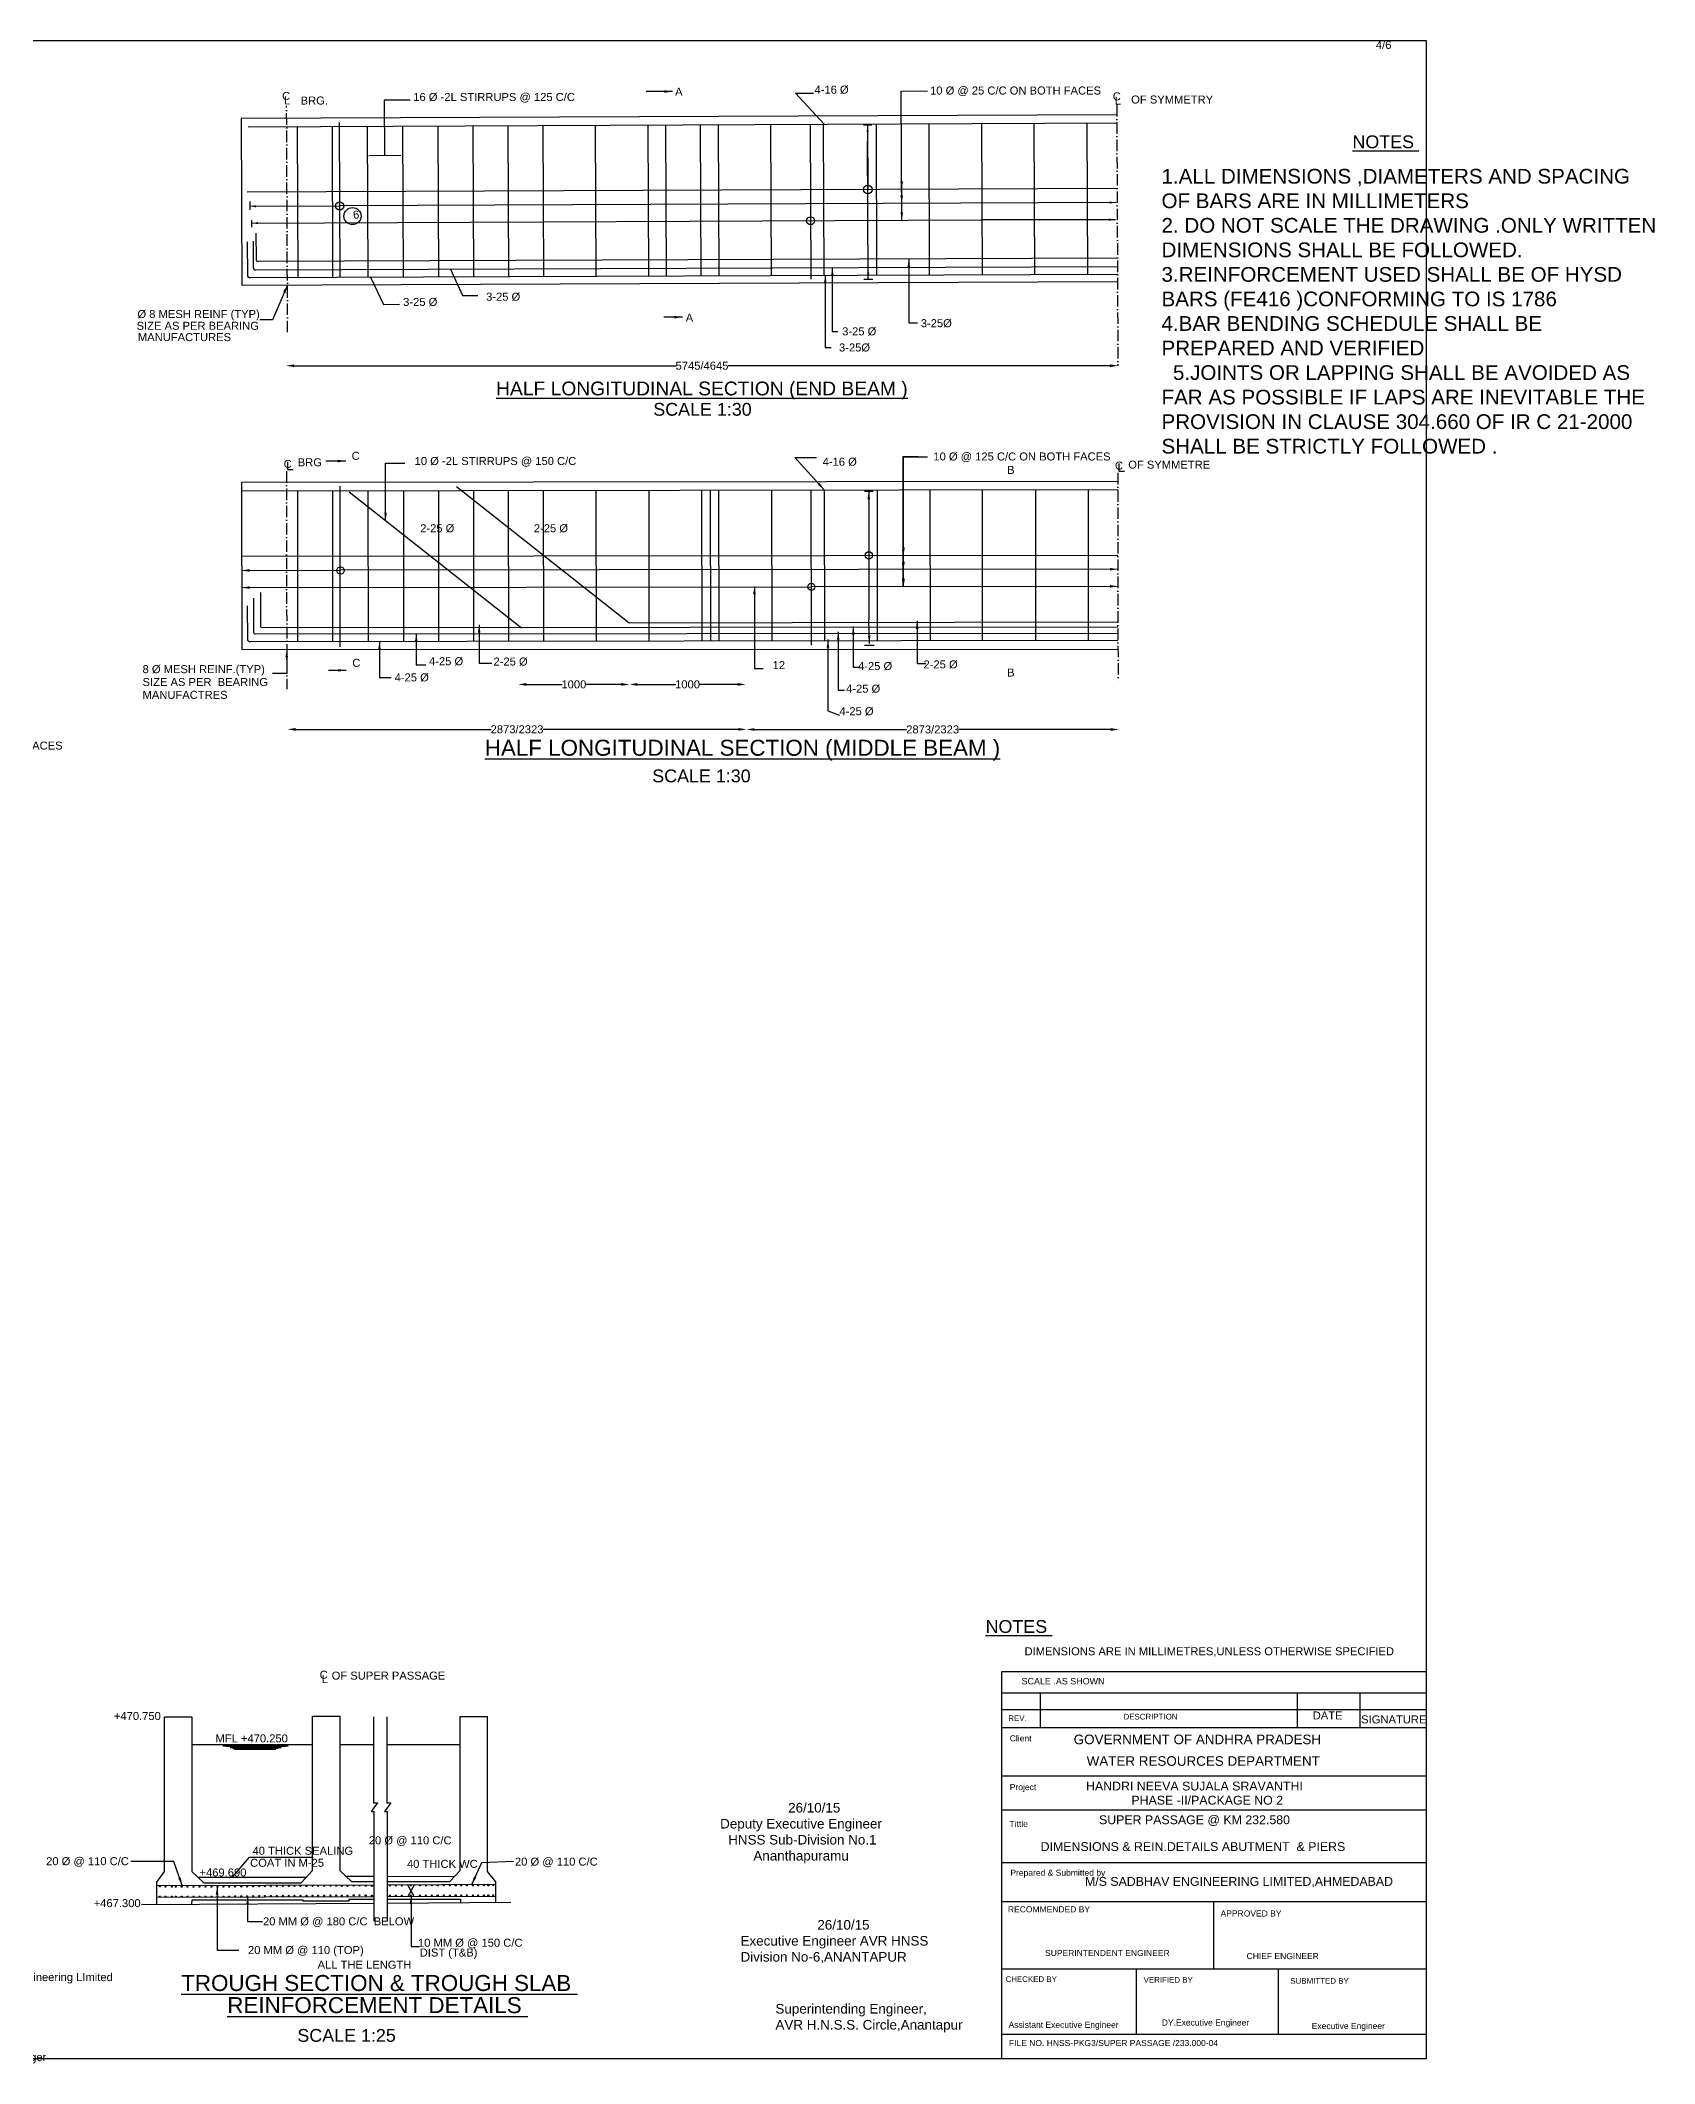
# Model space of a CAD drawing. Header units: millimetres. Extents: x 5124 to 10908727, y 2311 to 36108185.
# Drawn here: x 10883509 to 10908727, y 36076578 to 36108185 of the extents above; entities that cross this region are included whole.
import ezdxf

# ---------------------------------------------------------------- set-up
doc = ezdxf.new("R2010")
doc.units = ezdxf.units.MM
doc.header["$MEASUREMENT"] = 0
doc.linetypes.add('ACAD_ISO10W100', pattern=[18, 12, -3, 0, -3])
for name, color, linetype in [('DIMENSION', 7, 'Continuous'), ('DRAWING', 2, 'Continuous'), ('TEXT', 7, 'Continuous')]:
    doc.layers.add(name, color=color, linetype=linetype)
doc.styles.get("Standard").update_dxf_attribs({"font": 'arial.ttf', "height": 125})
doc.dimstyles.get("Standard").update_dxf_attribs({"dimtxt": 150, "dimasz": 125, "dimexe": 0.18, "dimexo": 0.0625, "dimgap": 0.09, "dimtad": 0, "dimdec": 0, "dimzin": 0, "dimdsep": 46, "dimtxsty": 'Standard', "dimcen": 0.09, "dimse1": 1, "dimse2": 1, "dimadec": 0, "dimazin": 0, "dimtfac": 1, "dimtdec": 0, "dimtofl": 0, "dimtmove": 0, "dimatfit": 3, "dimfxl": 0, "dimtolj": 1, "dimtzin": 0, "dimarcsym": 0})

# ---------------------------------------------------------------- blocks, each defined once
blk = doc.blocks.new('*D4')
at = {"layer": 'Defpoints', "color": 0, "transparency": 16777216}
for p in [(10887371, 36097432), (10894539, 36097432), (10894539, 36097422)]:
    blk.add_point(p, dxfattribs=at)
at = {"layer": 'DIMENSION', "color": 0, "lineweight": -2, "transparency": 16777216}
for p, q in [((10887496, 36097422), (10890549, 36097422)), ((10894414, 36097422), (10891361, 36097422))]:
    blk.add_line(p, q, dxfattribs=at)
at = {"layer": 'DIMENSION', "color": 0, "transparency": 16777216}
for points in [[(10887496, 36097443), (10887496, 36097401), (10887371, 36097422)], [(10894414, 36097443), (10894414, 36097401), (10894539, 36097422)]]:
    blk.add_solid(points, dxfattribs=at)
at = {"layer": 'DIMENSION', "color": 0, "transparency": 16777216, "insert": (10890955, 36097422), "char_height": 125, "attachment_point": 5}
blk.add_mtext('\\A1;2873/2323', dxfattribs=at)
blk = doc.blocks.new('*D5')
at = {"layer": 'Defpoints', "color": 0, "transparency": 16777216}
for p in [(10894539, 36097422), (10900356, 36097422), (10900356, 36097420)]:
    blk.add_point(p, dxfattribs=at)
at = {"layer": 'DIMENSION', "color": 0, "lineweight": -2, "transparency": 16777216}
for p, q in [((10894664, 36097420), (10897041, 36097420)), ((10900231, 36097420), (10897854, 36097420))]:
    blk.add_line(p, q, dxfattribs=at)
at = {"layer": 'DIMENSION', "color": 0, "transparency": 16777216}
for points in [[(10894664, 36097441), (10894664, 36097399), (10894539, 36097420)], [(10900231, 36097441), (10900231, 36097399), (10900356, 36097420)]]:
    blk.add_solid(points, dxfattribs=at)
at = {"layer": 'DIMENSION', "color": 0, "transparency": 16777216, "insert": (10897448, 36097420), "char_height": 125, "attachment_point": 5}
blk.add_mtext('\\A1;2873/2323', dxfattribs=at)
blk = doc.blocks.new('*D6')
at = {"layer": 'Defpoints', "color": 0, "transparency": 16777216}
for p in [(10890975, 36098095), (10892710, 36098124), (10892710, 36098095)]:
    blk.add_point(p, dxfattribs=at)
at = {"layer": 'DIMENSION', "color": 0, "lineweight": -2, "transparency": 16777216}
for p, q in [((10891100, 36098124), (10891662, 36098124)), ((10892585, 36098124), (10892023, 36098124))]:
    blk.add_line(p, q, dxfattribs=at)
at = {"layer": 'DIMENSION', "color": 0, "transparency": 16777216}
for points in [[(10891100, 36098145), (10891100, 36098103), (10890975, 36098124)], [(10892585, 36098145), (10892585, 36098103), (10892710, 36098124)]]:
    blk.add_solid(points, dxfattribs=at)
at = {"layer": 'DIMENSION', "color": 0, "transparency": 16777216, "insert": (10891843, 36098124), "char_height": 125, "attachment_point": 5}
blk.add_mtext('\\A1;1000', dxfattribs=at)
blk = doc.blocks.new('*D7')
at = {"layer": 'Defpoints', "color": 0, "transparency": 16777216}
for p in [(10892710, 36098124), (10894528, 36098124), (10894528, 36098124)]:
    blk.add_point(p, dxfattribs=at)
at = {"layer": 'DIMENSION', "color": 0, "lineweight": -2, "transparency": 16777216}
for p, q in [((10892835, 36098124), (10893438, 36098124)), ((10894403, 36098124), (10893800, 36098124))]:
    blk.add_line(p, q, dxfattribs=at)
at = {"layer": 'DIMENSION', "color": 0, "transparency": 16777216}
for points in [[(10892835, 36098145), (10892835, 36098103), (10892710, 36098124)], [(10894403, 36098145), (10894403, 36098103), (10894528, 36098124)]]:
    blk.add_solid(points, dxfattribs=at)
at = {"layer": 'DIMENSION', "color": 0, "transparency": 16777216, "insert": (10893619, 36098124), "char_height": 125, "attachment_point": 5}
blk.add_mtext('\\A1;1000', dxfattribs=at)
blk = doc.blocks.new('*D8')
at = {"layer": 'Defpoints', "color": 0, "transparency": 16777216}
for p in [(10887347, 36103126), (10900343, 36103126), (10900343, 36103103)]:
    blk.add_point(p, dxfattribs=at)
at = {"layer": 'DIMENSION', "color": 0, "lineweight": -2, "transparency": 16777216}
for p, q in [((10887472, 36103103), (10893439, 36103103)), ((10900218, 36103103), (10894251, 36103103))]:
    blk.add_line(p, q, dxfattribs=at)
at = {"layer": 'DIMENSION', "color": 0, "transparency": 16777216}
for points in [[(10887472, 36103124), (10887472, 36103082), (10887347, 36103103)], [(10900218, 36103124), (10900218, 36103082), (10900343, 36103103)]]:
    blk.add_solid(points, dxfattribs=at)
at = {"layer": 'DIMENSION', "color": 0, "transparency": 16777216, "insert": (10893845, 36103103), "char_height": 125, "attachment_point": 5}
blk.add_mtext('\\A1;5745/4645', dxfattribs=at)

msp = doc.modelspace()

# ---------------------------------------------------------------- linework, layer by layer
at = {"layer": 'DIMENSION', "color": 0}
for points in [[(10905157.5, 36076651), (10857910.9, 36076651), (10857910.9, 36108182.4), (10905157.5, 36108182.4)], [(10905157.5, 36076651), (10898528.8, 36076651), (10898528.8, 36082701.4), (10905157.5, 36082701.4)]]:
    msp.add_lwpolyline(points, close=True, dxfattribs=at)
for points in [[(10887370.5, 36101601.1), (10887370.5, 36101484.2), (10887458.1, 36101484.2)], [(10900358, 36101575), (10900358, 36101458.1), (10900445.6, 36101458.1)], [(10905157.5, 36082366.2), (10898528.8, 36082366.2)], [(10899127.8, 36082366.2), (10899127.8, 36081822.5)], [(10903144.4, 36082366.2), (10903144.4, 36081822.5)], [(10904123.8, 36082366.2), (10904123.8, 36081822.5)], [(10905157.5, 36082101.4), (10898528.8, 36082101.4)], [(10905157.5, 36081822.5), (10898528.8, 36081822.5)], [(10905157.5, 36081068.2), (10898528.8, 36081068.2)], [(10905157.5, 36080533.9), (10898528.8, 36080533.9)], [(10886510.3, 36079490), (10886775.8, 36079804.4), (10887767.8, 36079804.4)], [(10905157.5, 36079716.1), (10898528.8, 36079716.1)], [(10885968.8, 36079489.5), (10887663.5, 36079491.1)], [(10888275.5, 36079507.1), (10888717.6, 36079507.1)], [(10888927.4, 36079507.1), (10889979.8, 36079501.4)], [(10889348.1, 36079189.9), (10889241.9, 36079372.9)], [(10889352, 36079373.3), (10889247.5, 36079189.5)], [(10905157.5, 36079103.1), (10898528.8, 36079103.1)], [(10901843.1, 36078053.6), (10901843.1, 36079103.1)], [(10905157.5, 36078053.6), (10898528.8, 36078053.6)], [(10900635.3, 36077033.9), (10900635.3, 36078053.6)], [(10902852, 36077033.9), (10902852, 36078053.6)], [(10905157.5, 36077033.9), (10898528.8, 36077033.9)]]:
    msp.add_lwpolyline(points, dxfattribs=at)
for centre, radius in [((10888383.9, 36105441), 133.3), ((10888196.1, 36099904.1), 57), ((10896451.9, 36100140.4), 57), ((10895553.9, 36099649.1), 54.7)]:
    msp.add_circle(centre, radius, dxfattribs=at)
at = {"layer": 'DRAWING', "color": 0, "linetype": 'ACAD_ISO10W100', "ltscale": 15}
for points in [[(10887370.3, 36103625.6), (10887354.8, 36107164.3)], [(10900324.7, 36107176.9), (10900342.4, 36103103)], [(10887352.7, 36101454.7), (10887357.5, 36098050.1)], [(10900340.2, 36101428.6), (10900344.7, 36098184.6)]]:
    msp.add_lwpolyline(points, dxfattribs=at)
at = {"layer": 'DRAWING', "color": 0}
for points in [[(10888890.6, 36106389.2), (10888886.8, 36107256.6), (10889286.8, 36107258.3)], [(10895755.9, 36106876.9), (10895306.6, 36107361.3), (10895587, 36107362.6)], [(10900325.3, 36107024), (10886643.5, 36106964.2), (10886654.9, 36104359.1), (10900336.7, 36104418.8)], [(10886751.8, 36106837.6), (10900325.9, 36106896.9)], [(10887518.2, 36106841), (10887527.7, 36104484.2)], [(10888064.1, 36106843.2), (10888073.6, 36104486.4)], [(10888178.6, 36106903.7), (10888188.3, 36104487.1)], [(10888614.8, 36106845.4), (10888624.3, 36104488.6)], [(10889165.2, 36106847.6), (10889174.7, 36104490.8)], [(10889717, 36106849.8), (10889726.5, 36104493.1)], [(10890263.1, 36106852), (10890272.6, 36104495.3)], [(10890810.7, 36106854.2), (10890820.2, 36104497.5)], [(10891357.1, 36106856.4), (10891366.6, 36104499.7)], [(10892176.9, 36106859.8), (10892186.5, 36104503)], [(10893000.3, 36106863.1), (10893009.8, 36104506.3)], [(10893275.2, 36106864.2), (10893284.7, 36104507.4)], [(10893818.2, 36106866.4), (10893827.7, 36104509.6)], [(10894096.8, 36106867.5), (10894106.3, 36104510.7)], [(10894916.9, 36106870.8), (10894926.4, 36104514.1)], [(10895535, 36106876), (10895544.8, 36104456.8)], [(10895736.7, 36106874.1), (10895746.2, 36104517.4)], [(10896500.3, 36106860.3), (10896366.2, 36106859.7)], [(10896564, 36106877.5), (10896573.5, 36104520.7)], [(10897386.9, 36106880.8), (10897396.4, 36104524)], [(10898210.4, 36106884.1), (10898219.9, 36104527.3)], [(10899030, 36106887.4), (10899039.6, 36104530.7)], [(10899858.1, 36106890.8), (10899867.6, 36104534)], [(10888642.1, 36106388.1), (10889139, 36106390.2)], [(10900330.4, 36105872.1), (10886738.5, 36105812.8)], [(10886778.8, 36105669.8), (10886779.4, 36105535.9)], [(10886806.5, 36105377.6), (10886807, 36105265.7)], [(10888664.2, 36104488.8), (10888870.1, 36104061.6), (10889119.7, 36104062.7)], [(10889917.3, 36104612.6), (10890101.8, 36104199.4), (10890343.8, 36104200.5)], [(10896371.9, 36104454), (10896512, 36104454.6)], [(10900340.3, 36101296.3), (10886651.3, 36101277.2), (10886654.9, 36098671.9), (10900344, 36098676)], [(10886651.4, 36101150.6), (10900340.5, 36101169.7)], [(10887524.3, 36101151.8), (10887527.6, 36098789.7)], [(10888070.7, 36101152.6), (10888074, 36098790.5)], [(10888194, 36098709.1), (10888190.5, 36101218.7)], [(10888626.4, 36101153.3), (10888629.7, 36098791.2)], [(10889179.6, 36101154.1), (10889182.9, 36098792)], [(10889726.1, 36101154.9), (10889729.4, 36098792.8)], [(10890009.4, 36101214), (10892707, 36099085.2), (10900343.4, 36099099.2)], [(10890273.5, 36101155.6), (10890276.8, 36098793.5)], [(10890816.8, 36101156.4), (10890820.1, 36098794.3)], [(10891364.1, 36101157.1), (10891367.4, 36098795.1)], [(10892185.4, 36101158.3), (10892188.7, 36098796.2)], [(10893012, 36101159.4), (10893015.3, 36098797.4)], [(10893836.6, 36101160.6), (10893839.9, 36098798.5)], [(10893973.7, 36101160.8), (10893977, 36098798.7)], [(10894104.5, 36101161), (10894107.8, 36098798.9)], [(10894930.2, 36101162.1), (10894933.5, 36098800)], [(10895555.1, 36098736.5), (10895551.8, 36101163)], [(10895754.8, 36101163.3), (10895758.1, 36098801.2)], [(10896580.6, 36101164.4), (10896583.9, 36098802.3)], [(10897404.5, 36101165.6), (10897407.8, 36098803.5)], [(10898220.5, 36101166.7), (10898223.8, 36098804.6)], [(10899054.4, 36101167.9), (10899057.7, 36098805.8)], [(10899877.1, 36101169), (10899880.4, 36098806.9)], [(10888330.9, 36101131.2), (10891026, 36099009.9)], [(10896382.6, 36101143.1), (10896518.4, 36101143.2)], [(10886652.9, 36100126.8), (10900342, 36100145.9)], [(10896385.9, 36098737), (10896534.2, 36098737.2)], [(10885325.7, 36079062.7), (10885325.7, 36079414), (10885445, 36079580.4), (10885445, 36081995.9), (10885876.1, 36081995.9), (10885876.1, 36079575.9), (10886061.6, 36079403.2), (10887581.1, 36079403.2), (10887760.4, 36079594.4), (10887760.4, 36082003.3), (10888184.7, 36082003.3), (10888184.7, 36079591.3), (10888366.3, 36079422.8), (10888717.6, 36079422.8)], [(10888710.2, 36081993.5), (10888710.2, 36080651.4), (10888773.6, 36080651.4), (10888676.4, 36080516.3), (10888717.6, 36080516.3), (10888717.6, 36078800.4)], [(10888920, 36081993.5), (10888920, 36080651.4), (10888983.4, 36080651.4), (10888886.2, 36080516.3), (10888927.4, 36080516.3), (10888927.4, 36078800.4)], [(10888927.4, 36079422.8), (10889905.1, 36079422.8), (10890068.7, 36079594.9), (10890068.7, 36081998), (10890490.9, 36081998), (10890490.9, 36079578.2), (10890618, 36079415.9), (10890620.1, 36079096.8)], [(10885876.1, 36081559.7), (10887760.4, 36081559.7)], [(10888184.7, 36081559.7), (10888710.2, 36081559.7)], [(10888920, 36081559.7), (10890068.7, 36081559.7)], [(10886360.8, 36081543.9), (10887376.8, 36081543.9)], [(10887338.8, 36081529.9), (10886412, 36081529.9)], [(10886470.7, 36081515.9), (10887267.6, 36081515.9)], [(10887224.5, 36081501.4), (10886512.6, 36081501.4)], [(10886536.2, 36081490.2), (10887185.9, 36081490.2)], [(10885325.7, 36079359.1), (10888717.6, 36079371.1)], [(10888927.4, 36079371.8), (10890618.3, 36079377.8)], [(10885087.6, 36079061.2), (10888717.6, 36079084.6)], [(10885325.7, 36079175.8), (10888717.6, 36079187.7)], [(10885873.6, 36079066.3), (10885878.5, 36079136), (10887610.1, 36079136), (10887610.1, 36079121.1), (10888332, 36079121.1), (10888332, 36079121.1), (10888332, 36079145.6), (10888717.6, 36079145.6)], [(10888927.4, 36079188.4), (10890619.5, 36079194.3)], [(10888927.4, 36079145.6), (10890069.2, 36079145.6), (10890069.5, 36079093.3)], [(10888927.4, 36079085.9), (10890857.2, 36079098.4)]]:
    msp.add_lwpolyline(points, dxfattribs=at)
for points in [[(10886740, 36105039.5), (10886742.3, 36104515.2, 0.4604046), (10886782.5, 36104481.2), (10900336.2, 36104535.9)], [(10886830.4, 36105051.2), (10886832.2, 36104641.1, 0.4260874), (10886874.7, 36104600.6), (10900335.7, 36104653.7)], [(10900335.1, 36104781.4), (10886911.2, 36104728.9, -0.4470402), (10886882.4, 36104760.8), (10886880.6, 36105174.8)], [(10900343.8, 36098807.6), (10886784.9, 36098788.7, -0.3909766), (10886746.8, 36098823.8), (10886746, 36099353.1)], [(10886839, 36099472.9), (10886839.8, 36098937.9, 0.4346216), (10886866.9, 36098912.6), (10900343.7, 36098924.5)], [(10900343.3, 36099017.5), (10886976.7, 36099006.6, -0.3941406), (10886950.5, 36099031), (10886949.7, 36099560.6)]]:
    msp.add_lwpolyline(points, format="xyb", dxfattribs=at)
for centre, radius in [((10896435.8, 36105855.1), 66.9), ((10888183.8, 36105599.4), 63.5), ((10895541.1, 36105369), 62.4), ((10885375.5, 36079345.5), 7.93), ((10885461, 36079338.7), 7.93), ((10885560.1, 36079338.7), 7.93), ((10885623.7, 36079338.7), 7.93), ((10885715.5, 36079338.7), 7.93), ((10885808.1, 36079338.7), 7.93), ((10885900, 36079338.7), 7.93), ((10885993.5, 36079338.7), 7.93), ((10886087, 36079338.7), 7.93), ((10886179.4, 36079338.7), 7.93), ((10886276.7, 36079338.7), 7.93), ((10886366.7, 36079338.7), 7.93), ((10886457.6, 36079338.7), 7.93), ((10886553, 36079342.5), 7.93), ((10886647.7, 36079343.4), 7.93), ((10886737.7, 36079343.8), 7.93), ((10886830.8, 36079346.2), 7.93), ((10886925.1, 36079348.5), 7.93), ((10887015.5, 36079348.5), 7.93), ((10887109.9, 36079348.5), 7.93), ((10887203.6, 36079348.4), 7.93), ((10887294.9, 36079350.2), 7.93), ((10887389.8, 36079350.2), 7.93), ((10887479.9, 36079350.2), 7.93), ((10887572.2, 36079350.6), 7.93), ((10887664.2, 36079351.5), 7.93), ((10887759, 36079353.3), 7.93), ((10887849.8, 36079353.3), 7.93), ((10887940.6, 36079353), 7.93), ((10888041.1, 36079354.5), 7.93), ((10888127.9, 36079354.7), 7.93), ((10888219.8, 36079352.9), 7.93), ((10888307.6, 36079354), 7.93), ((10888402.8, 36079358.1), 7.93), ((10888493.7, 36079358.7), 7.93), ((10888589.7, 36079355.5), 7.93), ((10888686.9, 36079351.9), 7.93), ((10888965.8, 36079357.8), 7.93), ((10889063.5, 36079357.8), 7.93), ((10889155.3, 36079357.8), 7.93), ((10889297, 36079360.3), 7.93), ((10889435.4, 36079359.9), 7.93), ((10889528.9, 36079359.5), 7.93), ((10889624.2, 36079359.9), 7.93), ((10889715.2, 36079360.3), 7.93), ((10889812, 36079359.9), 7.93), ((10889904.4, 36079361.1), 7.93), ((10889996.3, 36079361.5), 7.93), ((10890081.7, 36079360.3), 7.93), ((10890168.6, 36079362.3), 7.93), ((10890262.2, 36079361.1), 7.93), ((10890349.2, 36079360.3), 7.93), ((10890436.1, 36079360.7), 7.93), ((10890506.7, 36079360.3), 7.93), ((10890580.2, 36079362.7), 7.93), ((10885375.5, 36079187.4), 7.93), ((10885461, 36079187.4), 7.93), ((10885560.1, 36079187.4), 7.93), ((10885623.7, 36079187.4), 7.93), ((10885715.5, 36079187.4), 7.93), ((10885808.1, 36079187.4), 7.93), ((10885900, 36079187.4), 7.93), ((10885993.5, 36079187.4), 7.93), ((10886087, 36079187.4), 7.93), ((10886179.4, 36079187.4), 7.93), ((10886276.7, 36079187.4), 7.93), ((10886366.7, 36079187.4), 7.93), ((10886457.6, 36079187.4), 7.93), ((10886553, 36079191.2), 7.93), ((10886647.7, 36079192.1), 7.93), ((10886737.7, 36079192.5), 7.93), ((10886830.8, 36079194.9), 7.93), ((10886925.1, 36079197.2), 7.93), ((10887015.5, 36079197.2), 7.93), ((10887109.9, 36079197.2), 7.93), ((10887203.6, 36079197.1), 7.93), ((10887294.9, 36079198.9), 7.93), ((10887389.8, 36079198.9), 7.93), ((10887479.9, 36079198.9), 7.93), ((10887572.2, 36079199.3), 7.93), ((10887664.2, 36079200.2), 7.93), ((10887759, 36079202), 7.93), ((10887849.8, 36079202), 7.93), ((10887940.6, 36079201.7), 7.93), ((10888041.1, 36079203.2), 7.93), ((10888127.9, 36079203.4), 7.93), ((10888219.8, 36079201.6), 7.93), ((10888307.6, 36079202.7), 7.93), ((10888402.8, 36079206.8), 7.93), ((10888493.7, 36079207.4), 7.93), ((10888589.7, 36079204.2), 7.93), ((10888686.9, 36079200.6), 7.93), ((10888965.8, 36079201.8), 7.93), ((10889063.5, 36079201.8), 7.93), ((10889155.3, 36079201.7), 7.93), ((10889297, 36079204.2), 7.93), ((10889435.4, 36079203.8), 7.93), ((10889528.9, 36079203.4), 7.93), ((10889624.2, 36079203.8), 7.93), ((10889715.2, 36079204.2), 7.93), ((10889812, 36079203.8), 7.93), ((10889904.4, 36079205.1), 7.93), ((10889996.3, 36079205.5), 7.93), ((10890081.7, 36079204.2), 7.93), ((10890168.6, 36079206.3), 7.93), ((10890262.2, 36079205), 7.93), ((10890349.2, 36079204.2), 7.93), ((10890436.1, 36079204.6), 7.93), ((10890506.7, 36079204.2), 7.93), ((10890580.2, 36079206.6), 7.93)]:
    msp.add_circle(centre, radius, dxfattribs=at)

# ---------------------------------------------------------------- texts
at = {"layer": 'DIMENSION', "color": 0}
for s, height, p in [('%%UNOTES ', 200, (10904006.7, 36106501.2)), ('A', 125, (10893590.3, 36103789.8)), ('%%UHALF LONGITUDINAL SECTION (END BEAM )', 215.247, (10890627.3, 36102640.1)), ('SCALE 1:30', 200, (10893083.8, 36102321.9)), ('%%UHALF LONGITUDINAL SECTION (MIDDLE BEAM )', 250, (10890451.6, 36097009.7)), ('SCALE 1:30', 200, (10893067.6, 36096594.8)), ('%%UNOTES ', 200, (10898275.3, 36083305.9)), ('DIMENSIONS ARE IN MILLIMETRES,UNLESS OTHERWISE SPECIFIED ', 125, (10898884.4, 36082956.2)), ('%%UTROUGH SECTION & TROUGH SLAB ', 250, (10885708.9, 36077711)), ('%%UREINFORCEMENT DETAILS ', 250, (10886428.4, 36077365.3)), ('SCALE 1:25', 200, (10887523.1, 36076917.4))]:
    msp.add_text(s, height=height, dxfattribs=at).set_placement(p)
msp.add_text('6', height=125, rotation=6, dxfattribs=at).set_placement((10888398.7, 36105396.5))
at = {"layer": 'DIMENSION', "color": 0, "attachment_point": 1}
for s, insert, char_height, width in [('1.ALL DIMENSIONS ,DIAMETERS AND SPACING OF BARS ARE IN MILLIMETERS  \\P2. DO NOT SCALE THE DRAWING .ONLY WRITTEN DIMENSIONS SHALL BE FOLLOWED. \\P3.REINFORCEMENT USED SHALL BE OF HYSD BARS (FE416 )CONFORMING TO IS 1786 \\P4.BAR BENDING SCHEDULE SHALL BE PREPARED AND VERIFIED\\P  5.JOINTS OR LAPPING SHALL BE AVOIDED AS FAR AS POSSIBLE IF LAPS ARE INEVITABLE THE  PROVISION IN CLAUSE 304.660 OF IR C 21-2000 SHALL BE STRICTLY FOLLOWED . ', (10901024, 36106178.3), 230, 7714.696), ('for Sadbhav Engineering LImited \\P\\P\\P\\P\\P T.S Mani  \\PSr.Project Manager ', (10882096, 36077990.9), 125, 3014.668)]:
    msp.add_mtext(s, dxfattribs=dict(at, insert=insert, char_height=char_height, width=width))
at = {"layer": 'TEXT', "color": 0}
for s, height, p in [('4/6', 125, (10904373.2, 36108052.9)), ('4-16 Ø ', 125, (10895602.1, 36107353.5)), ('10 Ø @ 25 C/C ON BOTH FACES ', 125, (10897407.9, 36107340)), ('C', 125, (10887284.3, 36107254.3)), ('L', 125, (10887316.8, 36107185.8)), ('BRG.', 125, (10887574.2, 36107183.4)), ('16 Ø -2L STIRRUPS @ 125 C/C ', 125, (10889333.8, 36107239)), ('A', 125, (10893424, 36107321.6)), ('C', 125, (10900262.7, 36107249.3)), ('L', 125, (10900295.2, 36107180.8)), ('OF SYMMETRY', 125, (10900550.3, 36107199.3)), ('3-25 Ø ', 125, (10889175.8, 36104037.3)), ('3-25 Ø ', 125, (10890471.5, 36104118.7)), ('SIZE AS PER BEARING ', 125, (10885011.4, 36103664.5)), ('Ø 8 MESH REINF (TYP)', 125, (10885024.2, 36103848.2)), ('3-25 Ø', 125, (10896034.7, 36103577.5)), ('3-25Ø ', 125, (10897263, 36103705.2)), ('MANUFACTURES ', 125, (10885031.4, 36103488)), ('3-25Ø ', 125, (10895985.4, 36103325.5)), ('C', 125, (10887309.2, 36101506.1)), ('BRG ', 125, (10887528.6, 36101531.7)), ('C', 125, (10888370.9, 36101633.1)), ('10 Ø -2L STIRRUPS @ 150 C/C ', 125, (10889355.3, 36101551.9)), ('4-16 Ø ', 125, (10895729.7, 36101541)), ('10 Ø @ 125 C/C ON BOTH FACES ', 125, (10897459.5, 36101622.6)), ('B', 125, (10898611.6, 36101412.9)), ('C', 125, (10900296.7, 36101480)), ('OF SYMMETRE', 125, (10900504.1, 36101495.1)), ('2-25 Ø ', 125, (10889441.7, 36100501.4)), ('2-25 Ø ', 125, (10891217.6, 36100501.4)), ('8 Ø MESH REINF.(TYP)', 125, (10885104.3, 36098300.1)), ('C', 125, (10888381.6, 36098398.3)), ('4-25 Ø ', 125, (10889580, 36098424.1)), ('2-25 Ø ', 125, (10890587.3, 36098418.9)), ('12', 125, (10894948.8, 36098363.7)), ('4-25 Ø ', 125, (10896282.6, 36098348.3)), ('2-25 Ø ', 125, (10897305.3, 36098374.2)), ('B', 125, (10898611.2, 36098247.4)), ('SIZE AS PER  BEARING', 125, (10885104.3, 36098099.3)), ('MANUFACTRES ', 125, (10885104.3, 36097898.5)), ('4-25 Ø', 125, (10889042.8, 36098171.1)), ('4-25 Ø', 125, (10896095.8, 36097995.5)), ('4-25 Ø', 125, (10895991.9, 36097642.6)), ('10 Ø @ 1250 C/C   ON BOTH FACES ', 125, (10880892.7, 36097105.7)), ('C', 125, (10887870.8, 36082589)), ('L', 125, (10887903.3, 36082520.5)), ('OF SUPER PASSAGE ', 125, (10888058.7, 36082576)), ('SCALE .AS SHOWN ', 100, (10898837.5, 36082501.7)), ('+470.750', 125, (10884656.5, 36081945.1)), ('REV.', 88.38, (10898629.9, 36081928.6)), ('DESCRIPTION ', 88.384, (10900430.6, 36081953)), ('DATE ', 125, (10903386.5, 36081952.9)), ('SIGNATURE ', 125, (10904143.4, 36081891.9)), ('MFL +470.250', 125, (10886243.8, 36081595.2)), ('Client ', 95, (10898653.4, 36081611.3)), ('GOVERNMENT OF ANDHRA PRADESH ', 150, (10899651.9, 36081566.6)), ('WATER RESOURCES DEPARTMENT ', 150, (10899854.5, 36081229.4)), ('Project ', 95, (10898653.7, 36080848.9)), ('HANDRI NEEVA SUJALA SRAVANTHI', 138.099, (10899844.8, 36080844)), ('PHASE -II/PACKAGE NO 2', 138.099, (10900553.7, 36080622.5)), ('Tittle ', 95, (10898648.9, 36080274.1)), ('SUPER PASSAGE @ KM 232.580', 138.099, (10900047.3, 36080317.4)), ('20 Ø @ 110 C/C ', 125, (10888639.2, 36080002.4)), ('DIMENSIONS & REIN.DETAILS ABUTMENT  & PIERS', 138.099, (10899135.9, 36079898.3)), ('20 Ø @ 110 C/C ', 125, (10883597.6, 36079676.9)), ('COAT IN M-25', 125, (10886784.9, 36079651.8)), ('40 THICK SEALING ', 125, (10886822.1, 36079839.5)), ('40 THICK WC ', 125, (10889235.3, 36079634.9)), ('20 Ø @ 110 C/C ', 125, (10890922.4, 36079670.2)), ('+469.690', 125, (10885994, 36079500.3)), ('Prepared & Submitted by ', 95, (10898662.7, 36079511.2)), ('M/S SADBHAV ENGINEERING LIMITED,AHMEDABAD ', 138.099, (10899828.1, 36079354.1)), ('+467.300', 125, (10884341.1, 36079021.5)), ('RECOMMENDED BY ', 95, (10898624.7, 36078939.9)), ('20 MM Ø @ 180 C/C  BELOW', 125, (10886986.3, 36078736.8)), ('APPROVED BY ', 95, (10901947.3, 36078875)), ('20 MM Ø @ 110 (TOP) ', 125, (10886751.8, 36078288)), ('10 MM Ø @ 150 C/C ', 125, (10889407.4, 36078403.1)), ('ALL THE LENGTH ', 125, (10887839, 36078059.5)), ('DIST (T&B)', 125, (10889434.7, 36078249.9)), ('SUPERINTENDENT ENGINEER ', 95, (10899204.7, 36078257.7)), ('CHIEF ENGINEER ', 95, (10902353.8, 36078209)), ('CHECKED BY ', 88.384, (10898586.8, 36077851.7)), ('VERIFIED BY ', 88.384, (10900744, 36077840.8)), ('SUBMITTED BY ', 88.384, (10903036.8, 36077824.6)), ('Assistant Executive Engineer  ', 95, (10898635.3, 36077135.7)), ('DY.Executive Engineer', 95, (10901028.6, 36077171.1)), ('Executive Engineer', 95, (10903371.4, 36077117.4)), ('FILE NO. HNSS-PKG3/SUPER PASSAGE /233.000-04', 95, (10898640.6, 36076851.4))]:
    msp.add_text(s, height=height, dxfattribs=at).set_placement(p)
at = {"layer": 'TEXT', "color": 0, "char_height": 150, "attachment_point": 1}
for s, insert, width in [('\\pi394.38;^I^I26/10/15\\P\\pi137.76;Deputy Executive Engineer  \\P\\pi263.82;HNSS Sub-Division No.1 \\P\\pi656.88;Ananthapuramu ', (10893990.3, 36080649.8), 2789.922), ('\\pi507.66;^I^I26/10/15\\P\\pi0;Executive Engineer AVR HNSS Division No-6,ANANTAPUR ', (10894446.7, 36078820.3), 3016.476), ('Superintending Engineer, \\PAVR H.N.S.S. Circle,Anantapur ', (10894992.6, 36077508.9), 3095.779)]:
    msp.add_mtext(s, dxfattribs=dict(at, insert=insert, width=width))

# ---------------------------------------------------------------- dimensions: what is measured, and where the dimension line sits
at = {"layer": 'DIMENSION', "color": 0}
for base, p1, p2, text, picture, middle in [((10900343, 36103102.8), (10887346.9, 36103126), (10900343, 36103126), '5745/4645', '*D8', (10893845, 36103102.8)), ((10892710.2, 36098123.9), (10890975.3, 36098095.3), (10892710.2, 36098095.3), '1000', '*D6', (10891842.7, 36098123.9)), ((10894527.9, 36098123.9), (10892710.2, 36098123.9), (10894527.9, 36098123.9), '1000', '*D7', (10893619, 36098123.9)), ((10894538.9, 36097422.2), (10887371, 36097432.1), (10894538.9, 36097432.1), '2873/2323', '*D4', (10890955, 36097422.2)), ((10900356.4, 36097420.2), (10894538.9, 36097422.2), (10900356.4, 36097422.2), '2873/2323', '*D5', (10897447.6, 36097420.2))]:
    dim = msp.add_linear_dim(base=base, p1=p1, p2=p2, text=text, dimstyle='Standard', dxfattribs=at)
    dim.commit()
    dim.dimension.update_dxf_attribs({"geometry": picture, "text_midpoint": middle})

# ---------------------------------------------------------------- leaders
for points in [[(10893381.8, 36107387.2), (10892973.5, 36107387.2)], [(10895880.9, 36104636.2), (10895880.9, 36103635.7), (10895965.5, 36103635.7)], [(10897075.1, 36104768.7), (10897075.1, 36103770.9), (10897210.1, 36103770.9)], [(10887367.1, 36104362.2), (10887133, 36103819.4), (10886936.1, 36103819.4)], [(10895771.2, 36104517.5), (10895771.2, 36103388), (10895862.6, 36103388)], [(10893537.8, 36103861.5), (10893250.3, 36103861.5)], [(10888278.5, 36101613.7), (10887968.9, 36101613.7)], [(10888900.4, 36100682.9), (10888900.4, 36101581), (10889201.8, 36101581)], [(10895754.8, 36101163.3), (10895297.5, 36101669), (10895633, 36101669)], [(10896987.7, 36100111.2), (10896987.7, 36101683.4), (10897226.1, 36101683.4)], [(10896987.7, 36099901.5), (10896987.7, 36100169.7)], [(10896987.7, 36099649.1), (10896987.7, 36099901.5)], [(10894664.2, 36099655.6), (10894664.2, 36098375.2), (10894801.7, 36098375.2)], [(10890363.2, 36099055.9), (10890363.2, 36098453.7), (10890562.5, 36098453.7)], [(10895972.3, 36098946.4), (10895972.3, 36098032), (10896069.7, 36098032)], [(10896208.4, 36099026.6), (10896208.4, 36098392.4), (10896311.7, 36098392.4)], [(10897205.3, 36099116.9), (10897205.3, 36098449.8), (10897342.5, 36098449.8)], [(10887356.6, 36098672.1), (10887356.6, 36098296.1), (10887135.6, 36098296.1)], [(10888805.3, 36098791.5), (10888805.3, 36098229.8), (10888989, 36098229.8)], [(10889379.5, 36098914.8), (10889379.5, 36098429), (10889529.5, 36098429)], [(10895813, 36098823.3), (10895813, 36097710.5), (10895991.9, 36097642.6)], [(10888285.6, 36098344), (10888010.1, 36098344)], [(10885721.3, 36079360.5), (10885595.4, 36079735.9), (10884922.1, 36079735.9)], [(10890247.4, 36079376.5), (10890406.3, 36079716.4), (10890898.7, 36079737.7)], [(10886268.8, 36079338.7), (10886268.8, 36078349.1), (10886610.4, 36078349.1)], [(10886745.7, 36079192.5), (10886745.7, 36078798.9), (10886977, 36078798.9)], [(10889298.4, 36079196.4), (10889298.4, 36078404.6), (10889426.1, 36078404.6)]]:
    msp.add_leader(points, dimstyle='Standard', override={"dimgap": 0.09, "dimtad": 0}, dxfattribs=at)
at = {"layer": 'DRAWING', "color": 0}
for points, override in [([(10896966.7, 36105375.2), (10896957.8, 36107394.6), (10897365.6, 36107396.4)], {"dimgap": 0.09, "dimtad": 0}), ([(10896431.4, 36106857), (10896435.8, 36105855.1)], {"dimasz": 100}), ([(10896441.9, 36104454.3), (10896432.5, 36106605.7)], {"dimasz": 100}), ([(10896964.6, 36105857.4), (10896963.5, 36106107.4)], {"dimgap": 0.09, "dimtad": 0}), ([(10896965.5, 36105637.7), (10896964, 36105983.9)], {"dimgap": 0.09, "dimtad": 0}), ([(10886779.1, 36105593.2), (10888180.1, 36105599.3)], {"dimasz": 100, "dimgap": 0.09, "dimtad": 0}), ([(10900314.1, 36105652.3), (10888180.1, 36105599.3)], {"dimasz": 100, "dimgap": 0.09, "dimtad": 0}), ([(10886806.7, 36105330.8), (10898204.8, 36105380.6)], {"dimasz": 100, "dimgap": 0.09, "dimtad": 0}), ([(10900304.3, 36105384.6), (10898204.8, 36105380.6)], {"dimasz": 100, "dimgap": 0.09, "dimtad": 0}), ([(10896994, 36099651.1), (10896991.1, 36101679.9), (10897365.3, 36101680.4)], {"dimgap": 0.09, "dimtad": 0}), ([(10896450.5, 36101143.1), (10896453.3, 36099131.4)], {"dimgap": 0.09, "dimtad": 0}), ([(10896993.3, 36100141.2), (10896992.6, 36100652.9)], {"dimgap": 0.09, "dimtad": 0}), ([(10896993.6, 36099919.1), (10896992.7, 36100557.3)], {"dimgap": 0.09, "dimtad": 0}), ([(10886653.2, 36099904.6), (10888192.4, 36099906.8)], {"dimgap": 0.09, "dimtad": 0}), ([(10900342.3, 36099923.7), (10888192.4, 36099906.8)], {"dimgap": 0.09, "dimtad": 0}), ([(10886653.5, 36099636.7), (10895553.9, 36099649.1)], {"dimgap": 0.09, "dimtad": 0}), ([(10900342.6, 36099655.8), (10895553.9, 36099649.1)], {"dimgap": 0.09, "dimtad": 0}), ([(10896460, 36098762.8), (10896453.3, 36099131.4)], {"dimgap": 0.09, "dimtad": 0})]:
    msp.add_leader(points, dimstyle='Standard', override=override, dxfattribs=at)

doc.saveas('drawing.dxf')
